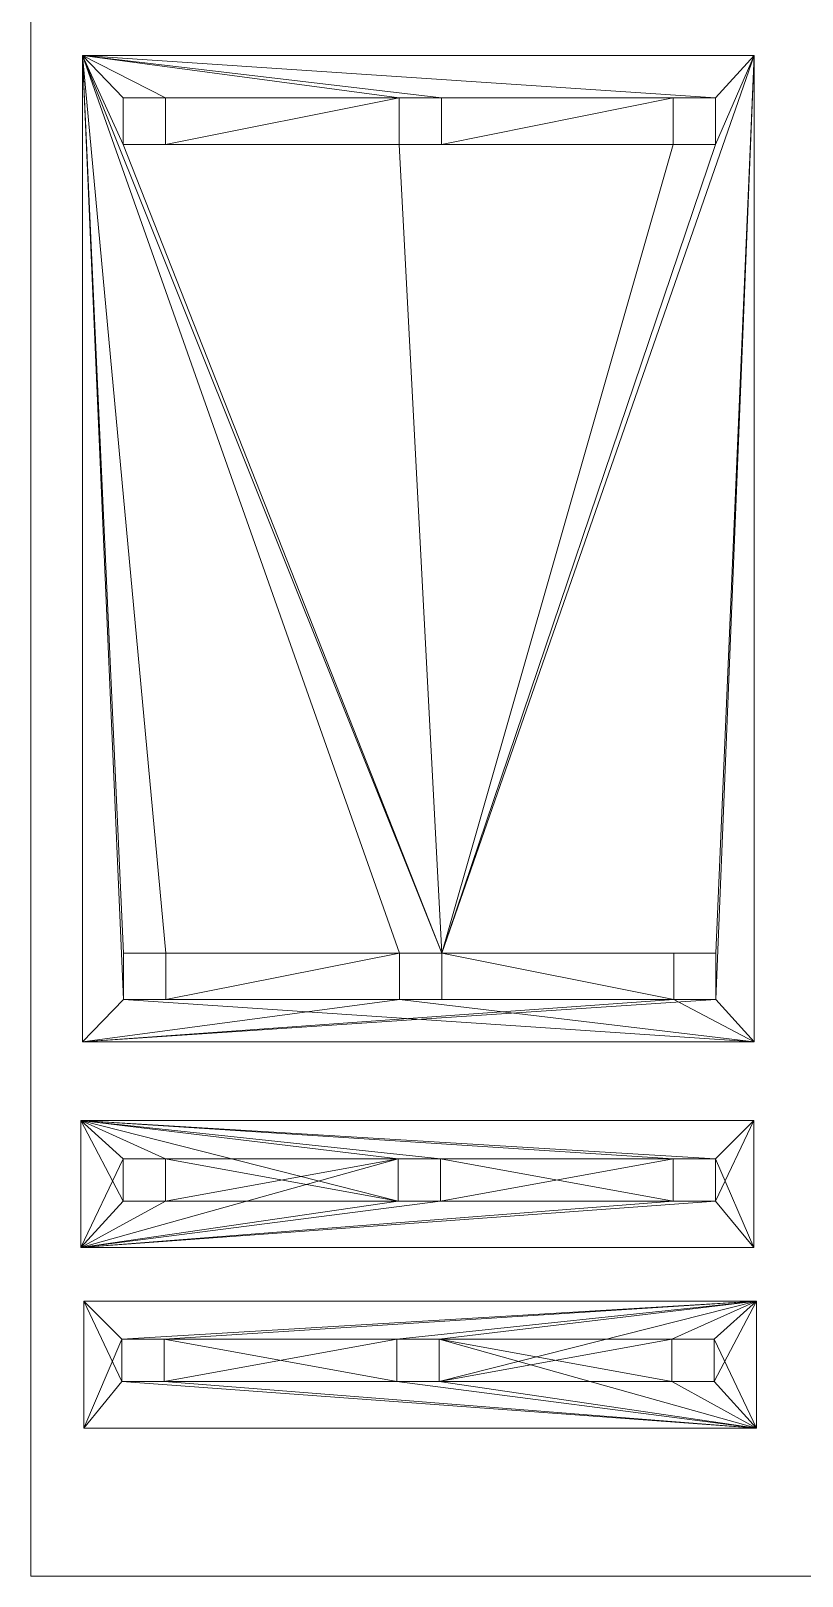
# Model space of a CAD drawing. Header units: millimetres. Extents: x 1245 to 2553, y -2196 to 2093.
# Drawn here: x 1553.4 to 1735.7, y -208 to 157 of the extents above; entities that cross this region are included whole.
import ezdxf

# ---------------------------------------------------------------- set-up
doc = ezdxf.new("R2010")
doc.units = ezdxf.units.MM
doc.layers.get('0').update_dxf_attribs({"lineweight": 5, "true_color": 0xffffff})
doc.layers.add('LL', color=250, linetype='Continuous', lineweight=5)

# ---------------------------------------------------------------- blocks, each defined once
blk = doc.blocks.new('Diferencia_1')
for p, q in [((-2, 168), (231, 168)), ((-2, 9.27), (-2, 168)), ((-2, 168, 11), (231, 168, 11)), ((-2, 9.27, 11), (-2, 168, 11)), ((-2, 168), (-2, 168, 11)), ((231, 168, 11), (231, 9.27, 11)), ((231, 168), (231, 9.27)), ((231, 168), (231, 168, 11)), ((19, 158.27), (8, 158.27)), ((8, 148.27, 11), (8, 158.27, 11)), ((8, 158.27, 11), (19, 158.27, 11)), ((8, 158.27), (8, 148.27)), ((8, 158.27), (8, 158.27, 11)), ((19, 158.27, 11), (19, 148.27, 11)), ((19, 148.27), (19, 158.27)), ((19, 158.27), (19, 158.27, 11)), ((210, 148.35, 11), (210, 158.35, 11)), ((210, 158.35), (210, 148.35)), ((210, 158.35), (210, 158.35, 11)), ((210, 158.35, 11), (221, 158.35, 11)), ((221, 158.35), (210, 158.35)), ((221, 158.35, 11), (221, 148.35, 11)), ((221, 158.35), (221, 158.35, 11)), ((221, 148.35), (221, 158.35)), ((19, 148.27, 11), (8, 148.27, 11)), ((8, 148.27), (19, 148.27)), ((8, 148.27), (8, 148.27, 11)), ((19, 148.27), (19, 148.27, 11)), ((210, 148.35), (221, 148.35)), ((210, 148.35), (210, 148.35, 11)), ((221, 148.35, 11), (210, 148.35, 11)), ((221, 148.35), (221, 148.35, 11)), ((19, 93.05), (8, 93.05)), ((8, 93.05, 11), (19, 93.05, 11)), ((8, 93.05), (8, 83.05)), ((8, 83.05, 11), (8, 93.05, 11)), ((8, 93.05), (8, 93.05, 11)), ((19, 93.05, 11), (19, 83.05, 11)), ((19, 83.05), (19, 93.05)), ((19, 93.05), (19, 93.05, 11)), ((210, 93.14), (210, 83.14)), ((221, 93.14), (210, 93.14)), ((210, 93.14), (210, 93.14, 11)), ((210, 83.14, 11), (210, 93.14, 11)), ((210, 93.14, 11), (221, 93.14, 11)), ((221, 93.14, 11), (221, 83.14, 11)), ((221, 83.14), (221, 93.14)), ((221, 93.14), (221, 93.14, 11)), ((8, 83.05), (19, 83.05)), ((19, 83.05, 11), (8, 83.05, 11)), ((8, 83.05), (8, 83.05, 11)), ((19, 83.05), (19, 83.05, 11)), ((210, 83.14), (210, 83.14, 11)), ((221, 83.14, 11), (210, 83.14, 11)), ((210, 83.14), (221, 83.14)), ((221, 83.14), (221, 83.14, 11)), ((8, 28.27, 11), (19, 28.27, 11)), ((8, 28.27), (8, 18.27)), ((8, 18.27, 11), (8, 28.27, 11)), ((19, 28.27), (8, 28.27)), ((8, 28.27), (8, 28.27, 11)), ((19, 28.27, 11), (19, 18.27, 11)), ((19, 18.27), (19, 28.27)), ((19, 28.27), (19, 28.27, 11)), ((221, 28.35), (210, 28.35)), ((210, 28.35), (210, 18.35)), ((210, 28.35), (210, 28.35, 11)), ((210, 18.35, 11), (210, 28.35, 11)), ((210, 28.35, 11), (221, 28.35, 11)), ((221, 28.35), (221, 28.35, 11)), ((221, 28.35, 11), (221, 18.35, 11)), ((221, 18.35), (221, 28.35)), ((8, 18.27), (19, 18.27)), ((19, 18.27, 11), (8, 18.27, 11)), ((8, 18.27), (8, 18.27, 11)), ((19, 18.27), (19, 18.27, 11)), ((210, 18.35), (210, 18.35, 11)), ((221, 18.35, 11), (210, 18.35, 11)), ((210, 18.35), (221, 18.35)), ((221, 18.35), (221, 18.35, 11)), ((231, 9.27), (-2, 9.27)), ((231, 9.27, 11), (-2, 9.27, 11)), ((-2, 9.27), (-2, 9.27, 11)), ((231, 9.27), (231, 9.27, 11))]:
    blk.add_line(p, q)
mesh = blk.add_polyface()
corners = [(8, 93.05, 11), (8, 148.27, 11), (8, 158.27, 11), (19, 93.05, 11), (19, 148.27, 11), (8, 28.27, 11), (19, 83.05, 11), (8, 83.05, 11), (19, 28.27, 11), (19, 18.27, 11), (210, 93.14, 11), (210, 148.35, 11), (210, 158.35, 11), (221, 93.14, 11), (221, 148.35, 11), (210, 28.35, 11), (210, 83.14, 11), (221, 28.35, 11), (221, 83.14, 11), (221, 18.35, 11), (-2, 9.27, 11), (8, 18.27, 11), (-2, 168, 11), (231, 9.27, 11), (210, 18.35, 11), (231, 168, 11), (19, 158.27, 11), (221, 158.35, 11)]
mesh.append_faces([[corners[k] for k in face] for face in [(1, 3, 4), (11, 13, 14), (16, 17, 18), (20, 21, 22), (0, 5, 7), (21, 23, 9), (24, 23, 19), (25, 19, 23)]], dxfattribs={"vtx0": -1, "vtx1": -1})
mesh.append_faces([[corners[k] for k in face] for face in [(22, 5, 0), (22, 0, 2), (9, 23, 6), (6, 23, 24), (6, 15, 10), (25, 4, 3), (25, 6, 12), (12, 6, 10), (25, 14, 13), (25, 18, 19)]], dxfattribs={"vtx0": -1, "vtx1": -1, "vtx2": -1})
mesh.append_faces([[corners[k] for k in face] for face in [(0, 1, 2), (1, 0, 3), (5, 6, 7), (6, 5, 8), (6, 8, 9), (10, 11, 12), (11, 10, 13), (15, 16, 10), (16, 15, 17), (18, 17, 19), (21, 20, 23), (22, 21, 5), (6, 24, 15), (2, 25, 22), (25, 2, 26), (25, 26, 4), (25, 3, 6), (25, 12, 27), (25, 27, 14), (25, 13, 18)]], dxfattribs={"vtx0": -1, "vtx2": -1})
mesh = blk.add_polyface()
corners = [(19, 83.05), (8, 28.27), (8, 83.05), (19, 28.27), (19, 18.27), (8, 148.27), (8, 93.05), (8, 158.27), (19, 93.05), (19, 148.27), (-2, 168), (-2, 9.27), (231, 168), (19, 158.27), (210, 158.35), (210, 93.14), (221, 158.35), (221, 148.35), (221, 93.14), (221, 83.14), (221, 18.35), (8, 18.27), (231, 9.27), (210, 18.35), (210, 28.35), (210, 83.14), (221, 28.35), (210, 148.35)]
mesh.append_faces([[corners[k] for k in face] for face in [(0, 1, 2), (1, 0, 3), (3, 0, 4), (5, 6, 7), (6, 5, 8), (10, 7, 11), (7, 12, 13), (13, 12, 9), (8, 12, 0), (14, 12, 16), (16, 12, 17), (18, 12, 19), (11, 21, 22), (21, 11, 1), (23, 0, 24), (22, 20, 12), (25, 24, 15), (24, 25, 26), (26, 19, 20), (15, 27, 18), (27, 15, 14)]], dxfattribs={"vtx0": -1, "vtx1": -1})
mesh.append_faces([[corners[k] for k in face] for face in [(9, 12, 8), (0, 12, 14), (0, 14, 15), (17, 12, 18), (19, 12, 20), (1, 11, 6), (6, 11, 7), (22, 4, 0), (22, 0, 23), (24, 0, 15)]], dxfattribs={"vtx0": -1, "vtx1": -1, "vtx2": -1})
mesh.append_faces([[corners[k] for k in face] for face in [(8, 5, 9), (7, 10, 12), (1, 6, 2), (22, 21, 4), (22, 23, 20), (26, 25, 19), (18, 27, 17)]], dxfattribs={"vtx0": -1, "vtx2": -1})
mesh = blk.add_polyface()
corners = [(-2, 168, 11), (231, 168), (-2, 168), (231, 168, 11)]
mesh.append_faces([[corners[k] for k in face] for face in [(0, 1, 2), (1, 0, 3)]], dxfattribs={"vtx0": -1})
mesh = blk.add_polyface()
corners = [(-2, 168, 11), (-2, 9.27), (-2, 9.27, 11), (-2, 168)]
mesh.append_faces([[corners[k] for k in face] for face in [(0, 1, 2), (1, 0, 3)]], dxfattribs={"vtx0": -1})
mesh = blk.add_polyface()
corners = [(231, 168), (231, 9.27, 11), (231, 9.27), (231, 168, 11)]
mesh.append_faces([[corners[k] for k in face] for face in [(0, 1, 2), (1, 0, 3)]], dxfattribs={"vtx0": -1})
mesh = blk.add_polyface()
corners = [(8, 158.27), (8, 148.27, 11), (8, 148.27), (8, 158.27, 11)]
mesh.append_faces([[corners[k] for k in face] for face in [(0, 1, 2), (1, 0, 3)]], dxfattribs={"vtx0": -1})
mesh = blk.add_polyface()
corners = [(19, 158.27, 11), (8, 158.27), (19, 158.27), (8, 158.27, 11)]
mesh.append_faces([[corners[k] for k in face] for face in [(0, 1, 2), (1, 0, 3)]], dxfattribs={"vtx0": -1})
mesh = blk.add_polyface()
corners = [(19, 148.27, 11), (19, 158.27), (19, 148.27), (19, 158.27, 11)]
mesh.append_faces([[corners[k] for k in face] for face in [(0, 1, 2), (1, 0, 3)]], dxfattribs={"vtx0": -1})
mesh = blk.add_polyface()
corners = [(221, 158.35), (210, 158.35, 11), (210, 158.35), (221, 158.35, 11)]
mesh.append_faces([[corners[k] for k in face] for face in [(0, 1, 2), (1, 0, 3)]], dxfattribs={"vtx0": -1})
mesh = blk.add_polyface()
corners = [(210, 158.35), (210, 148.35, 11), (210, 148.35), (210, 158.35, 11)]
mesh.append_faces([[corners[k] for k in face] for face in [(0, 1, 2), (1, 0, 3)]], dxfattribs={"vtx0": -1})
mesh = blk.add_polyface()
corners = [(221, 158.35, 11), (221, 148.35), (221, 148.35, 11), (221, 158.35)]
mesh.append_faces([[corners[k] for k in face] for face in [(0, 1, 2), (1, 0, 3)]], dxfattribs={"vtx0": -1})
mesh = blk.add_polyface()
corners = [(8, 148.27), (19, 148.27, 11), (19, 148.27), (8, 148.27, 11)]
mesh.append_faces([[corners[k] for k in face] for face in [(0, 1, 2), (1, 0, 3)]], dxfattribs={"vtx0": -1})
mesh = blk.add_polyface()
corners = [(210, 148.35, 11), (221, 148.35), (210, 148.35), (221, 148.35, 11)]
mesh.append_faces([[corners[k] for k in face] for face in [(0, 1, 2), (1, 0, 3)]], dxfattribs={"vtx0": -1})
mesh = blk.add_polyface()
corners = [(8, 93.05), (8, 83.05, 11), (8, 83.05), (8, 93.05, 11)]
mesh.append_faces([[corners[k] for k in face] for face in [(0, 1, 2), (1, 0, 3)]], dxfattribs={"vtx0": -1})
mesh = blk.add_polyface()
corners = [(19, 93.05, 11), (8, 93.05), (19, 93.05), (8, 93.05, 11)]
mesh.append_faces([[corners[k] for k in face] for face in [(0, 1, 2), (1, 0, 3)]], dxfattribs={"vtx0": -1})
mesh = blk.add_polyface()
corners = [(19, 93.05, 11), (19, 83.05), (19, 83.05, 11), (19, 93.05)]
mesh.append_faces([[corners[k] for k in face] for face in [(0, 1, 2), (1, 0, 3)]], dxfattribs={"vtx0": -1})
mesh = blk.add_polyface()
corners = [(210, 93.14), (210, 83.14, 11), (210, 83.14), (210, 93.14, 11)]
mesh.append_faces([[corners[k] for k in face] for face in [(0, 1, 2), (1, 0, 3)]], dxfattribs={"vtx0": -1})
mesh = blk.add_polyface()
corners = [(221, 93.14, 11), (210, 93.14), (221, 93.14), (210, 93.14, 11)]
mesh.append_faces([[corners[k] for k in face] for face in [(0, 1, 2), (1, 0, 3)]], dxfattribs={"vtx0": -1})
mesh = blk.add_polyface()
corners = [(221, 93.14, 11), (221, 83.14), (221, 83.14, 11), (221, 93.14)]
mesh.append_faces([[corners[k] for k in face] for face in [(0, 1, 2), (1, 0, 3)]], dxfattribs={"vtx0": -1})
mesh = blk.add_polyface()
corners = [(8, 83.05), (19, 83.05, 11), (19, 83.05), (8, 83.05, 11)]
mesh.append_faces([[corners[k] for k in face] for face in [(0, 1, 2), (1, 0, 3)]], dxfattribs={"vtx0": -1})
mesh = blk.add_polyface()
corners = [(210, 83.14), (221, 83.14, 11), (221, 83.14), (210, 83.14, 11)]
mesh.append_faces([[corners[k] for k in face] for face in [(0, 1, 2), (1, 0, 3)]], dxfattribs={"vtx0": -1})
mesh = blk.add_polyface()
corners = [(19, 28.27), (8, 28.27, 11), (8, 28.27), (19, 28.27, 11)]
mesh.append_faces([[corners[k] for k in face] for face in [(0, 1, 2), (1, 0, 3)]], dxfattribs={"vtx0": -1})
mesh = blk.add_polyface()
corners = [(8, 28.27), (8, 18.27, 11), (8, 18.27), (8, 28.27, 11)]
mesh.append_faces([[corners[k] for k in face] for face in [(0, 1, 2), (1, 0, 3)]], dxfattribs={"vtx0": -1})
mesh = blk.add_polyface()
corners = [(19, 28.27, 11), (19, 18.27), (19, 18.27, 11), (19, 28.27)]
mesh.append_faces([[corners[k] for k in face] for face in [(0, 1, 2), (1, 0, 3)]], dxfattribs={"vtx0": -1})
mesh = blk.add_polyface()
corners = [(210, 28.35), (210, 18.35, 11), (210, 18.35), (210, 28.35, 11)]
mesh.append_faces([[corners[k] for k in face] for face in [(0, 1, 2), (1, 0, 3)]], dxfattribs={"vtx0": -1})
mesh = blk.add_polyface()
corners = [(221, 28.35, 11), (210, 28.35), (221, 28.35), (210, 28.35, 11)]
mesh.append_faces([[corners[k] for k in face] for face in [(0, 1, 2), (1, 0, 3)]], dxfattribs={"vtx0": -1})
mesh = blk.add_polyface()
corners = [(221, 28.35, 11), (221, 18.35), (221, 18.35, 11), (221, 28.35)]
mesh.append_faces([[corners[k] for k in face] for face in [(0, 1, 2), (1, 0, 3)]], dxfattribs={"vtx0": -1})
mesh = blk.add_polyface()
corners = [(8, 18.27, 11), (19, 18.27), (8, 18.27), (19, 18.27, 11)]
mesh.append_faces([[corners[k] for k in face] for face in [(0, 1, 2), (1, 0, 3)]], dxfattribs={"vtx0": -1})
mesh = blk.add_polyface()
corners = [(210, 18.35), (221, 18.35, 11), (221, 18.35), (210, 18.35, 11)]
mesh.append_faces([[corners[k] for k in face] for face in [(0, 1, 2), (1, 0, 3)]], dxfattribs={"vtx0": -1})
mesh = blk.add_polyface()
corners = [(231, 9.27, 11), (-2, 9.27), (231, 9.27), (-2, 9.27, 11)]
mesh.append_faces([[corners[k] for k in face] for face in [(0, 1, 2), (1, 0, 3)]], dxfattribs={"vtx0": -1})
blk = doc.blocks.new('Grupo_4')
at = {"color": 163, "true_color": 0x3f7fe2}
for p, q in [((0, 11, 159), (30, 11, 159)), ((0, 0, 159), (0, 11, 159)), ((0, 11), (0, 11, 159)), ((30, 11), (0, 11)), ((0, 0), (0, 11)), ((9, 0, 149), (9, 11, 149)), ((9, 0, 139), (9, 11, 139)), ((9, 0, 9), (9, 11, 9)), ((9, 11, 19), (9, 11, 9)), ((9, 0, 19), (9, 11, 19)), ((19, 11, 19), (9, 11, 19)), ((19, 11, 84), (9, 11, 84)), ((19, 11, 149), (9, 11, 149)), ((9, 11, 84), (9, 11, 74)), ((9, 11, 74), (19, 11, 74)), ((9, 11, 9), (19, 11, 9)), ((9, 11, 139), (19, 11, 139)), ((9, 0, 84), (9, 11, 84)), ((9, 0, 74), (9, 11, 74)), ((19, 0, 19), (19, 11, 19)), ((19, 11, 139), (19, 11, 149)), ((19, 0, 149), (19, 11, 149)), ((19, 11, 74), (19, 11, 84)), ((19, 11, 9), (19, 11, 19)), ((19, 0, 84), (19, 11, 84)), ((19, 0, 9), (19, 11, 9)), ((19, 0, 139), (19, 11, 139)), ((19, 0, 74), (19, 11, 74)), ((30, 0), (30, 11)), ((30, 11), (30, 11, 159)), ((0, 0, 159), (30, 0, 159)), ((0, 0), (0, 0, 159)), ((30, 0), (0, 0)), ((9, 0, 139), (9, 0, 149)), ((9, 0, 9), (9, 0, 19)), ((9, 0, 84), (19, 0, 84)), ((9, 0, 19), (19, 0, 19)), ((9, 0, 149), (19, 0, 149)), ((9, 0, 74), (9, 0, 84)), ((19, 0, 74), (9, 0, 74)), ((19, 0, 9), (9, 0, 9)), ((19, 0, 139), (9, 0, 139))]:
    blk.add_line(p, q, dxfattribs=at)
for p, q in [((9, 11, 149), (9, 11, 139)), ((30, 11, 159), (30, 0, 159)), ((19, 0, 19), (19, 0, 9)), ((19, 0, 84), (19, 0, 74)), ((19, 0, 149), (19, 0, 139)), ((30, 0), (30, 0, 159))]:
    blk.add_line(p, q)
mesh = blk.add_polyface(dxfattribs=at)
corners = [(30, 0, 159), (0, 11, 159), (0, 0, 159), (30, 11, 159)]
mesh.append_faces([[corners[k] for k in face] for face in [(0, 1, 2), (1, 0, 3)]], dxfattribs={"vtx0": -1, "color": 163})
mesh = blk.add_polyface(dxfattribs=at)
corners = [(0, 11), (9, 11, 9), (30, 11), (0, 11, 159), (9, 11, 19), (9, 11, 74), (19, 11, 19), (9, 11, 84), (19, 11, 84), (9, 11, 139), (9, 11, 149), (19, 11, 149), (19, 11, 9), (30, 11, 159), (19, 11, 74), (19, 11, 139)]
mesh.append_faces([[corners[k] for k in face] for face in [(0, 1, 2), (1, 3, 4), (4, 5, 6), (5, 3, 7), (7, 3, 8), (9, 3, 10), (10, 3, 11), (2, 12, 13), (12, 2, 1), (14, 6, 5), (15, 8, 9), (13, 11, 3)]], dxfattribs={"vtx0": -1, "vtx1": -1, "color": 163})
mesh.append_faces([[corners[k] for k in face] for face in [(4, 3, 5), (8, 3, 9), (13, 6, 14), (13, 8, 15)]], dxfattribs={"vtx0": -1, "vtx1": -1, "vtx2": -1, "color": 163})
mesh.append_faces([[corners[k] for k in face] for face in [(1, 0, 3), (13, 12, 6), (13, 14, 8), (13, 15, 11)]], dxfattribs={"vtx0": -1, "vtx2": -1, "color": 163})
mesh = blk.add_polyface(dxfattribs=at)
corners = [(0, 11, 159), (0, 0), (0, 0, 159), (0, 11)]
mesh.append_faces([[corners[k] for k in face] for face in [(0, 1, 2), (1, 0, 3)]], dxfattribs={"vtx0": -1, "color": 163})
mesh = blk.add_polyface(dxfattribs=at)
corners = [(30, 11), (0, 0), (0, 11), (30, 0)]
mesh.append_faces([[corners[k] for k in face] for face in [(0, 1, 2), (1, 0, 3)]], dxfattribs={"vtx0": -1, "color": 163})
mesh = blk.add_polyface()
corners = [(9, 11, 139), (9, 0, 149), (9, 0, 139), (9, 11, 149)]
mesh.append_faces([[corners[k] for k in face] for face in [(0, 1, 2), (1, 0, 3)]], dxfattribs={"vtx0": -1})
mesh = blk.add_polyface(dxfattribs=at)
corners = [(9, 11, 9), (9, 0, 19), (9, 0, 9), (9, 11, 19)]
mesh.append_faces([[corners[k] for k in face] for face in [(0, 1, 2), (1, 0, 3)]], dxfattribs={"vtx0": -1, "color": 163})
mesh = blk.add_polyface(dxfattribs=at)
corners = [(19, 11, 19), (9, 0, 19), (9, 11, 19), (19, 0, 19)]
mesh.append_faces([[corners[k] for k in face] for face in [(0, 1, 2), (1, 0, 3)]], dxfattribs={"vtx0": -1, "color": 163})
mesh = blk.add_polyface(dxfattribs=at)
corners = [(19, 11, 149), (9, 0, 149), (9, 11, 149), (19, 0, 149)]
mesh.append_faces([[corners[k] for k in face] for face in [(0, 1, 2), (1, 0, 3)]], dxfattribs={"vtx0": -1, "color": 163})
mesh = blk.add_polyface(dxfattribs=at)
corners = [(19, 11, 84), (9, 0, 84), (9, 11, 84), (19, 0, 84)]
mesh.append_faces([[corners[k] for k in face] for face in [(0, 1, 2), (1, 0, 3)]], dxfattribs={"vtx0": -1, "color": 163})
mesh = blk.add_polyface(dxfattribs=at)
corners = [(9, 11, 74), (9, 0, 84), (9, 0, 74), (9, 11, 84)]
mesh.append_faces([[corners[k] for k in face] for face in [(0, 1, 2), (1, 0, 3)]], dxfattribs={"vtx0": -1, "color": 163})
mesh = blk.add_polyface(dxfattribs=at)
corners = [(19, 0, 9), (9, 11, 9), (9, 0, 9), (19, 11, 9)]
mesh.append_faces([[corners[k] for k in face] for face in [(0, 1, 2), (1, 0, 3)]], dxfattribs={"vtx0": -1, "color": 163})
mesh = blk.add_polyface(dxfattribs=at)
corners = [(19, 0, 139), (9, 11, 139), (9, 0, 139), (19, 11, 139)]
mesh.append_faces([[corners[k] for k in face] for face in [(0, 1, 2), (1, 0, 3)]], dxfattribs={"vtx0": -1, "color": 163})
mesh = blk.add_polyface(dxfattribs=at)
corners = [(19, 0, 74), (9, 11, 74), (9, 0, 74), (19, 11, 74)]
mesh.append_faces([[corners[k] for k in face] for face in [(0, 1, 2), (1, 0, 3)]], dxfattribs={"vtx0": -1, "color": 163})
mesh = blk.add_polyface(dxfattribs=at)
corners = [(19, 11, 84), (19, 0, 74), (19, 0, 84), (19, 11, 74)]
mesh.append_faces([[corners[k] for k in face] for face in [(0, 1, 2), (1, 0, 3)]], dxfattribs={"vtx0": -1, "color": 163})
mesh = blk.add_polyface(dxfattribs=at)
corners = [(19, 11, 19), (19, 0, 9), (19, 0, 19), (19, 11, 9)]
mesh.append_faces([[corners[k] for k in face] for face in [(0, 1, 2), (1, 0, 3)]], dxfattribs={"vtx0": -1, "color": 163})
mesh = blk.add_polyface(dxfattribs=at)
corners = [(19, 11, 149), (19, 0, 139), (19, 0, 149), (19, 11, 139)]
mesh.append_faces([[corners[k] for k in face] for face in [(0, 1, 2), (1, 0, 3)]], dxfattribs={"vtx0": -1, "color": 163})
mesh = blk.add_polyface(dxfattribs=at)
corners = [(30, 11), (30, 0, 159), (30, 0), (30, 11, 159)]
mesh.append_faces([[corners[k] for k in face] for face in [(0, 1, 2), (1, 0, 3)]], dxfattribs={"vtx0": -1, "color": 163})
mesh = blk.add_polyface(dxfattribs=at)
corners = [(30, 0), (19, 0, 9), (0, 0), (30, 0, 159), (19, 0, 19), (19, 0, 74), (9, 0, 19), (19, 0, 84), (9, 0, 84), (19, 0, 139), (19, 0, 149), (9, 0, 149), (9, 0, 9), (0, 0, 159), (9, 0, 74), (9, 0, 139)]
mesh.append_faces([[corners[k] for k in face] for face in [(0, 1, 2), (1, 3, 4), (4, 5, 6), (5, 3, 7), (7, 3, 8), (9, 3, 10), (10, 3, 11), (2, 12, 13), (12, 2, 1), (14, 6, 5), (15, 8, 9), (13, 11, 3)]], dxfattribs={"vtx0": -1, "vtx1": -1, "color": 163})
mesh.append_faces([[corners[k] for k in face] for face in [(4, 3, 5), (8, 3, 9), (13, 6, 14), (13, 8, 15)]], dxfattribs={"vtx0": -1, "vtx1": -1, "vtx2": -1, "color": 163})
mesh.append_faces([[corners[k] for k in face] for face in [(1, 0, 3), (13, 12, 6), (13, 14, 8), (13, 15, 11)]], dxfattribs={"vtx0": -1, "vtx2": -1, "color": 163})

msp = doc.modelspace()

# ---------------------------------------------------------------- linework, layer by layer
msp.add_lwpolyline([(1553.38, 492), (2553.38, 492), (2553.38, -208), (1553.38, -208)], close=True)
at = {"color": 163, "true_color": 0x3f7fe2, "invisible_edges": 15}
for points in [[(1553.79, -207.86), (1553.78, -207.99), (1553.79, -207.78)], [(1553.79, -207.95), (1553.78, -207.99), (1553.79, -207.87)], [(1553.88, -207.89), (1553.78, -207.99), (1553.8, -207.96)], [(1553.99, -207.95), (1553.78, -207.99), (1553.91, -207.96)], [(1553.81, -207.69), (1553.8, -207.96), (1553.8, -207.87)], [(1553.8, -207.77), (1553.81, -207.69), (1553.8, -207.86)], [(1553.82, -207.78), (1553.8, -207.96), (1553.81, -207.71)], [(1553.88, -207.89), (1553.8, -207.96), (1553.86, -207.85)], [(1553.89, -207.71), (1553.88, -207.89), (1553.86, -207.78)], [(1553.9, -207.69), (1553.88, -207.89), (1553.89, -207.71)], [(1553.9, -207.71), (1553.93, -207.78), (1553.91, -207.89)], [(1553.99, -207.86), (1553.91, -207.96), (1553.97, -207.85)], [(1553.99, -207.95), (1553.91, -207.96), (1553.99, -207.87)], [(1553.99, -207.77), (1553.97, -207.85), (1553.98, -207.71)], [(1553.99, -207.86), (1553.97, -207.85), (1553.99, -207.78)], [(1554, -207.77), (1554.01, -207.71), (1554, -207.96)], [(1554, -207.77), (1554, -207.95), (1554, -207.87)]]:
    msp.add_3dface(points, dxfattribs=at)
at = {"layer": 'LL'}
msp.add_lwpolyline([(2273.38, -208), (2273.38, 412), (1553.38, 412), (1553.38, -208)], close=True, dxfattribs=at)
at = {"layer": 'LL', "color": 163, "true_color": 0x3f7fe2, "invisible_edges": 15}
for points in [[(1553.78, -207.99, 0.01), (1553.79, -207.87, 0.01), (1553.79, -207.78, 0.01)], [(1553.78, -207.99, 0.01), (1553.79, -207.96, 0.01), (1553.79, -207.87, 0.01)], [(1553.78, -207.99, 0.01), (1553.99, -207.96, 0.01), (1553.91, -207.96, 0.01)], [(1553.78, -207.99, 0.01), (1553.88, -207.96, 0.01), (1553.8, -207.96, 0.01)], [(1553.79, -207.5, 0.43), (1553.8, -207.34, 0.43), (1554.01, -207.35, 0.43)], [(1554.01, -207.34, 0.44), (1553.81, -207.34, 0.44), (1553.79, -207.34, 0.44)], [(1554.02, -207.52, 0.43), (1554.01, -207.68, 0.43), (1553.8, -207.67, 0.43)], [(1553.83, -207.68, 0.43), (1553.8, -207.67, 0.43), (1554, -207.68, 0.43)], [(1553.8, -207.68, 0.44), (1553.91, -207.68, 0.44), (1554, -207.68, 0.44)], [(1553.8, -207.68, 0.44), (1554, -207.68, 0.44), (1554.02, -207.68, 0.44)], [(1553.81, -207.71, 0.01), (1553.8, -207.69, 0.01), (1553.8, -207.77, 0.01)], [(1553.81, -207.71, 0.01), (1553.8, -207.77, 0.01), (1553.8, -207.86, 0.01)], [(1553.8, -207.96, 0.01), (1553.82, -207.85, 0.01), (1553.81, -207.71, 0.01)], [(1553.8, -207.96, 0.01), (1553.81, -207.71, 0.01), (1553.8, -207.87, 0.01)], [(1553.8, -207.96, 0.01), (1553.88, -207.96, 0.01), (1553.86, -207.85, 0.01)], [(1553.98, -207.34, 0.43), (1554.01, -207.35, 0.43), (1553.81, -207.34, 0.43)], [(1554.01, -207.34, 0.44), (1553.9, -207.34, 0.44), (1553.81, -207.34, 0.44)], [(1553.88, -207.89, 0.01), (1553.89, -207.71, 0.01), (1553.86, -207.78, 0.01)], [(1553.88, -207.89, 0.01), (1553.9, -207.71, 0.01), (1553.89, -207.71, 0.01)], [(1553.93, -207.85, 0.01), (1553.9, -207.71, 0.01), (1553.91, -207.89, 0.01)], [(1553.91, -207.96, 0.01), (1553.99, -207.96, 0.01), (1553.97, -207.85, 0.01)], [(1553.97, -207.85, 0.01), (1553.99, -207.96, 0.01), (1553.98, -207.71, 0.01)], [(1553.99, -207.71, 0.01), (1553.98, -207.69, 0.01), (1553.99, -207.77, 0.01)], [(1553.99, -207.78, 0.01), (1553.98, -207.69, 0.01), (1553.99, -207.86, 0.01)], [(1553.99, -207.87, 0.01), (1553.98, -207.69, 0.01), (1553.99, -207.95, 0.01)], [(1554, -207.96, 0.01), (1554.01, -207.99, 0.01), (1554, -207.77, 0.01)], [(1554, -207.96, 0.01), (1554, -207.78, 0.01), (1554, -207.86, 0.01)]]:
    msp.add_3dface(points, dxfattribs=at)

# ---------------------------------------------------------------- block references
at = {"layer": 'LL', "color": 163, "true_color": 0x3f7fe2, "rotation": 90.00000000000041}
msp.add_blockref('Diferencia_1', (1733.57, -79.82, 431.01), dxfattribs=at)
at = {"layer": 'LL', "extrusion": (-1, -8.58463e-15, -6.88338e-15)}
msp.add_blockref('Grupo_4', (100.4, 426.06, -1724.22), dxfattribs=at)
at = {"layer": 'LL', "extrusion": (-1, -8.68421e-15, 6.76542e-15), "zscale": -0.9999999999999981}
msp.add_blockref('Grupo_4', (143.04, 426.06, -1565.89), dxfattribs=at)

doc.saveas('drawing.dxf')
